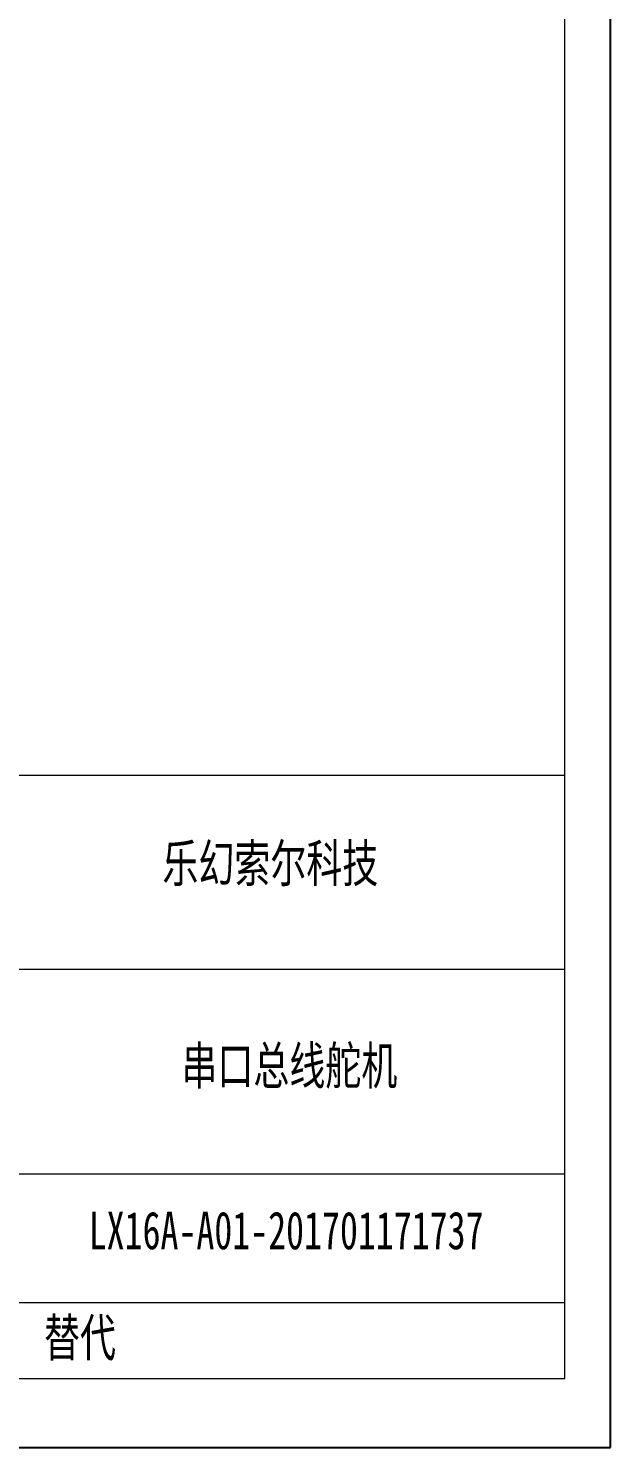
# Model space of a CAD drawing. Header units: millimetres. Extents: x 0 to 297, y 0 to 210.
# Drawn here: x 242.9 to 297, y 0 to 131.8 of the extents above; entities that cross this region are included whole.
import ezdxf

# ---------------------------------------------------------------- set-up
doc = ezdxf.new("R2010")
doc.units = ezdxf.units.MM
doc.layers.add('图框', color=7, linetype='Continuous')
doc.styles.add('SLDTEXTSTYLE0', font='TXT', dxfattribs={"width": 0.7, "bigfont": 'bigfont'})
doc.styles.add('SLDTEXTSTYLE5', font='TXT', dxfattribs={"width": 0.7})

msp = doc.modelspace()

# ---------------------------------------------------------------- linework, layer by layer
at = {"layer": '图框'}
for p, q in [((297, 0), (297, 210)), ((0, 0), (297, 0))]:
    msp.add_line(p, q, dxfattribs=at)
at = {"layer": '图框', "linetype": 'Continuous', "lineweight": 15}
for p, q in [((292.733, 6.431), (292.733, 205.431)), ((25.733, 6.431), (292.733, 6.431))]:
    msp.add_line(p, q, dxfattribs=at)
at = {"layer": '图框', "lineweight": 15}
for p, q in [((112.733, 62.431), (292.733, 62.431)), ((192.733, 44.431), (292.733, 44.431)), ((192.733, 25.431), (292.733, 25.431)), ((192.733, 13.452), (292.733, 13.479)), ((112.733, 6.431), (292.733, 6.431))]:
    msp.add_line(p, q, dxfattribs=at)

# ---------------------------------------------------------------- texts
at = {"layer": '图框', "char_height": 3.5}
for s, insert, attachment_point, style in [('{\\fFangSong|b0|i0|c134|p49;乐幻索尔科技}', (265.397, 56.008), 2, 'SLDTEXTSTYLE0'), ('{\\fFangSong|b0|i0|c134|p49;串口总线舵机}', (267.163, 37.221), 2, 'SLDTEXTSTYLE0'), ('{\\fFangSong|b0|i0|c0|p49;LX16A-A01-201701171737}', (266.86, 21.92), 2, 'SLDTEXTSTYLE5'), ('{\\fFangSong|b0|i0|c134|p49;替代}', (244.373, 11.962), 1, 'SLDTEXTSTYLE0')]:
    msp.add_mtext(s, dxfattribs=dict(at, insert=insert, attachment_point=attachment_point, style=style))

doc.saveas('drawing.dxf')
